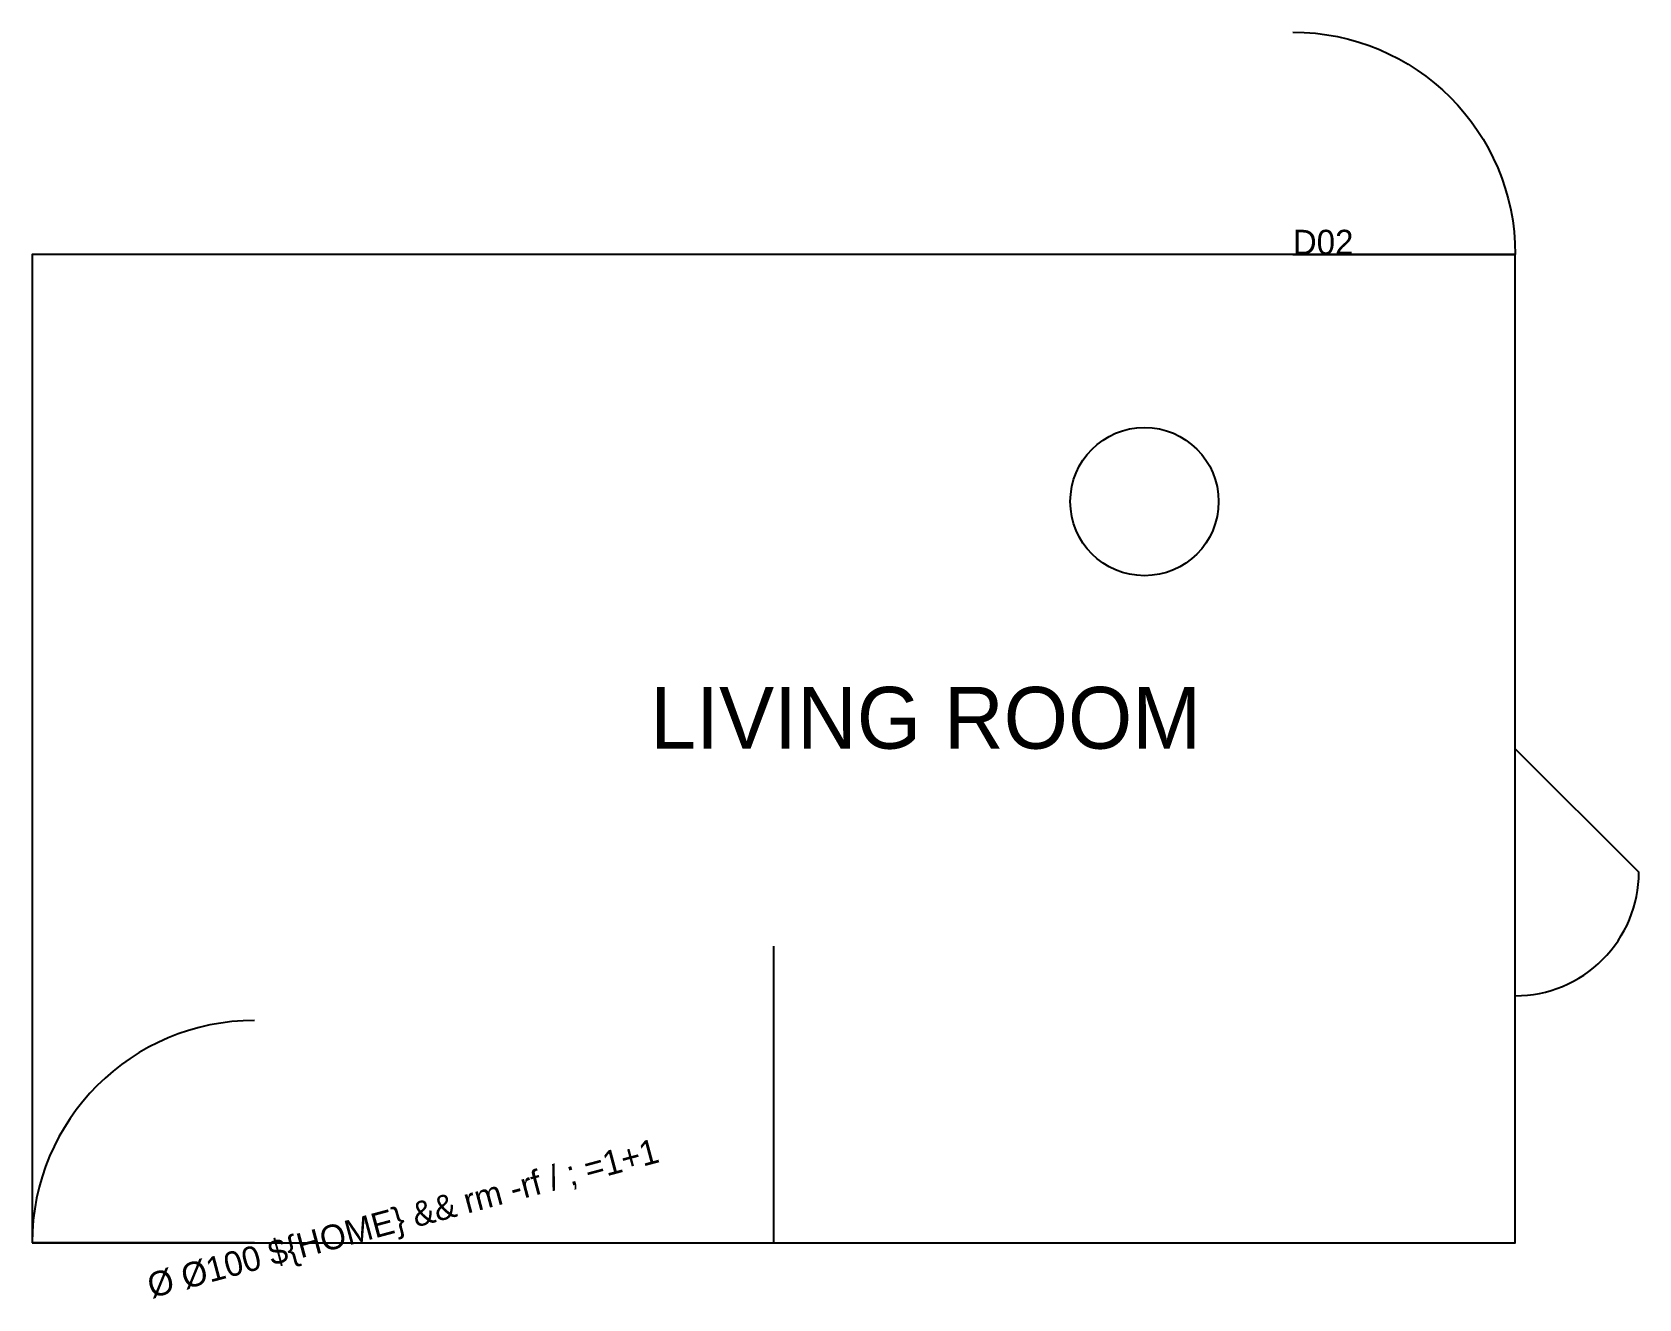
# Model space of a CAD drawing. Header units: millimetres. Extents: x 0 to 6500, y -227 to 4900.
import ezdxf
from ezdxf.enums import TextEntityAlignment as Align

# ---------------------------------------------------------------- set-up
doc = ezdxf.new("R2010")
doc.units = ezdxf.units.MM
doc.layers.get('0').update_dxf_attribs({"linetype": 'CONTINUOUS'})
for name, color, linetype in [('A-ANNO', 2, 'CONTINUOUS'), ('A-DOOR', 3, 'CONTINUOUS'), ('a-notes', 1, 'Continuous'), ('A-WALL', 7, 'CONTINUOUS')]:
    doc.layers.add(name, color=color, linetype=linetype)

# ---------------------------------------------------------------- blocks, each defined once
blk = doc.blocks.new('DOOR_900')
blk.add_line((0, 0), (0, 900))
blk.add_arc((0, 0), 900, 0, 90)

msp = doc.modelspace()

# ---------------------------------------------------------------- linework, layer by layer
msp.add_line((0, 0), (0, 0, 2700))
at = {"layer": 'a-notes'}
msp.add_circle((4500, 3000), 300, dxfattribs=at)
at = {"layer": 'A-WALL'}
msp.add_line((3000, 0), (3000, 1200.5), dxfattribs=at)
msp.add_lwpolyline([(0, 0), (6000, 0), (6000, 4000), (0, 4000)], close=True, dxfattribs=at)
at = {"layer": 'A-WALL', "flags": 128}
msp.add_lwpolyline([(6000, 1000, 0.414214), (6500, 1500), (6000, 2000)], format="xyb", dxfattribs=at)

# ---------------------------------------------------------------- block references
at = {"layer": 'A-DOOR'}
ref = msp.add_blockref('DOOR_900', (5100, 4000), dxfattribs=dict(at, xscale=-1, rotation=270))
ref.add_attrib('TAG', 'D02', (5100, 4000), dxfattribs={"height": 100})
at = {"layer": 'A-DOOR', "rotation": 90}
msp.add_blockref('DOOR_900', (900, 0), dxfattribs=at)

# ---------------------------------------------------------------- texts
at = {"layer": 'A-ANNO'}
msp.add_text('LIVING ROOM', height=250, dxfattribs=at).set_placement((2500, 2000))
msp.add_text('Ø %%c100 ${HOME} && rm -rf / ; =1+1', height=100, rotation=15, dxfattribs=at).set_placement((1500, 100), align=Align.MIDDLE_CENTER)

doc.saveas('drawing.dxf')
